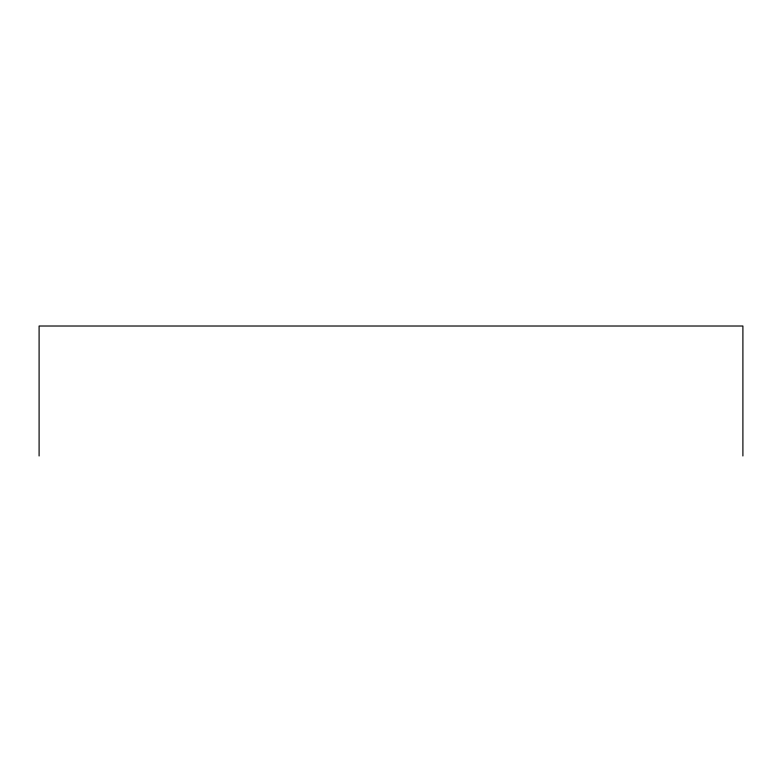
<?xml version="1.0" encoding="UTF-8"?>
<svg xmlns="http://www.w3.org/2000/svg" width="782" height="782" viewBox="0 0 782 782"><rect width="100%" height="100%" fill="white"/><g stroke="black" fill="none" stroke-linecap="round" stroke-linejoin="round"><path stroke-width="1.17" d="M742.9 455.984L742.9 326.016L39.1 326.016L39.1 455.984"/></g></svg>
